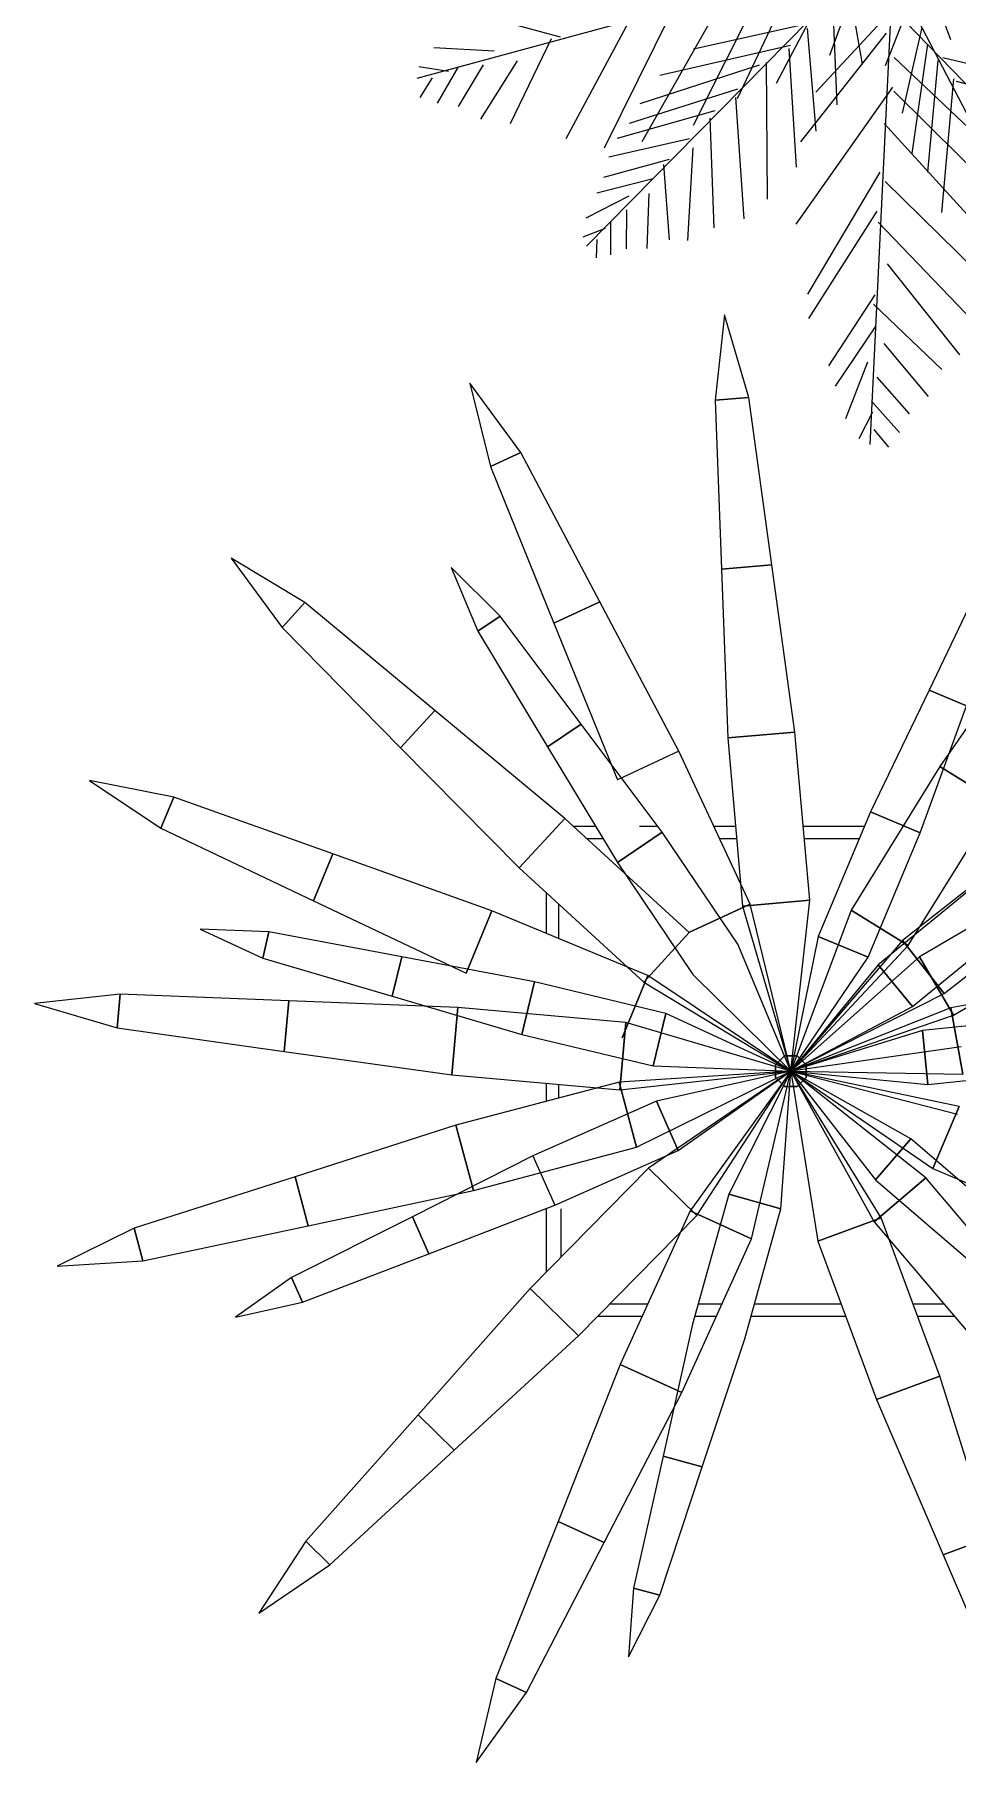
# Model space of a CAD drawing. Header units: inches. Extents: x -98933 to 1585249, y -3352739 to 192771.
# Drawn here: x 42604.75 to 42626.47, y 49975.35 to 50016.01 of the extents above; entities that cross this region are included whole.
import ezdxf

# ---------------------------------------------------------------- set-up
doc = ezdxf.new("R2010")
doc.units = ezdxf.units.IN
doc.header["$MEASUREMENT"] = 0
doc.layers.get('0').update_dxf_attribs({"lineweight": 0})
doc.layers.add('IFF-PLANTS', color=3, linetype='Continuous', lineweight=0)
doc.layers.add('PEJZAJ', color=7, linetype='Continuous')

# ---------------------------------------------------------------- blocks, each defined once
blk = doc.blocks.new('BITKI4')
at = {"color": 3}
for p, q in [((-0.0424, 0.4646), (-0.0482, 0.4122)), ((-0.0424, 0.4646), (-0.0482, 0.4122)), ((-0.0276, 0.414), (-0.0424, 0.4646)), ((-0.0276, 0.414), (-0.0424, 0.4646)), ((-0.0424, 0.4646), (-0.0424, 0.4646)), ((-0.0424, 0.4646), (-0.0424, 0.4646)), ((-0.1673, 0.3803), (-0.1985, 0.4228)), ((-0.1985, 0.4228), (-0.186, 0.3716)), ((-0.1985, 0.4228), (-0.1985, 0.4228)), ((-0.0276, 0.414), (-0.0482, 0.4122)), ((-0.0482, 0.4122), (-0.0276, 0.414)), ((-0.0482, 0.4122), (-0.0276, 0.414)), ((-0.0276, 0.414), (-0.0482, 0.4122)), ((-0.0134, 0.3114), (-0.0276, 0.414)), ((-0.0134, 0.3114), (-0.0276, 0.414)), ((-0.0482, 0.4122), (-0.0443, 0.3087)), ((-0.0482, 0.4122), (-0.0443, 0.3087)), ((-0.186, 0.3716), (-0.1673, 0.3803)), ((-0.1673, 0.3803), (-0.186, 0.3716)), ((-0.186, 0.3716), (-0.147, 0.2757)), ((-0.1189, 0.2888), (-0.1673, 0.3803)), ((-0.2998, 0.2882), (-0.3449, 0.3155)), ((-0.3449, 0.3155), (-0.3449, 0.3155)), ((-0.3449, 0.3155), (-0.3137, 0.273)), ((-0.2998, 0.2882), (-0.3449, 0.3155)), ((-0.3449, 0.3155), (-0.3449, 0.3155)), ((-0.3449, 0.3155), (-0.3137, 0.273)), ((-0.18, 0.28), (-0.21, 0.3097)), ((-0.21, 0.3097), (-0.21, 0.3097)), ((-0.21, 0.3097), (-0.1937, 0.2708)), ((-0.0443, 0.3087), (-0.0134, 0.3114)), ((-0.0443, 0.3087), (-0.0134, 0.3114)), ((-0.0134, 0.3114), (-0.0443, 0.3087)), ((-0.0134, 0.3114), (-0.0443, 0.3087)), ((-0.0443, 0.3087), (-0.0405, 0.2053)), ((-0.0443, 0.3087), (-0.0405, 0.2053)), ((0.0007, 0.2089), (-0.0134, 0.3114)), ((0.0007, 0.2089), (-0.0134, 0.3114)), ((0.1188, 0.3093), (0.0829, 0.2346)), ((-0.2998, 0.2882), (-0.3137, 0.273)), ((-0.3137, 0.273), (-0.2998, 0.2882)), ((-0.2998, 0.2882), (-0.3137, 0.273)), ((-0.3137, 0.273), (-0.2998, 0.2882)), ((-0.22, 0.2221), (-0.2998, 0.2882)), ((-0.22, 0.2221), (-0.2998, 0.2882)), ((-0.1189, 0.2888), (-0.147, 0.2757)), ((-0.147, 0.2757), (-0.1189, 0.2888)), ((-0.0705, 0.1972), (-0.1189, 0.2888)), ((-0.1937, 0.2708), (-0.18, 0.28)), ((-0.18, 0.28), (-0.1937, 0.2708)), ((-0.1303, 0.2137), (-0.18, 0.28)), ((-0.147, 0.2757), (-0.108, 0.1797)), ((-0.3137, 0.273), (-0.241, 0.1993)), ((-0.3137, 0.273), (-0.241, 0.1993)), ((-0.1937, 0.2708), (-0.1509, 0.1999)), ((0.1484, 0.2729), (0.0896, 0.1877)), ((0.0829, 0.2346), (0.047, 0.16)), ((0.0829, 0.2346), (0.1058, 0.225)), ((0.1058, 0.225), (0.0829, 0.2346)), ((0.0775, 0.1471), (0.1058, 0.225)), ((-0.241, 0.1993), (-0.22, 0.2221)), ((-0.241, 0.1993), (-0.22, 0.2221)), ((-0.22, 0.2221), (-0.241, 0.1993)), ((-0.22, 0.2221), (-0.241, 0.1993)), ((-0.1403, 0.156), (-0.22, 0.2221)), ((-0.1403, 0.156), (-0.22, 0.2221)), ((-0.1509, 0.1999), (-0.1303, 0.2137)), ((-0.1303, 0.2137), (-0.1509, 0.1999)), ((-0.0806, 0.1475), (-0.1303, 0.2137)), ((0.0007, 0.2089), (-0.0405, 0.2053)), ((-0.0405, 0.2053), (0.0007, 0.2089)), ((0.0007, 0.2089), (-0.0405, 0.2053)), ((-0.0405, 0.2053), (0.0007, 0.2089)), ((-0.0405, 0.2053), (-0.0315, 0.1022)), ((-0.0405, 0.2053), (-0.0315, 0.1022)), ((0.0098, 0.1058), (0.0007, 0.2089)), ((0.0098, 0.1058), (0.0007, 0.2089)), ((-0.241, 0.1993), (-0.1683, 0.1256)), ((-0.241, 0.1993), (-0.1683, 0.1256)), ((-0.1509, 0.1999), (-0.1081, 0.129)), ((-0.0705, 0.1972), (-0.108, 0.1797)), ((-0.0268, 0.1035), (-0.0705, 0.1972)), ((0.0896, 0.1877), (0.0351, 0.0998)), ((0.1247, 0.1659), (0.0896, 0.1877)), ((0.0896, 0.1877), (0.1247, 0.1659)), ((-0.38, 0.169), (-0.4318, 0.1793)), ((-0.4318, 0.1793), (-0.3879, 0.1499)), ((-0.4318, 0.1793), (-0.4318, 0.1793)), ((-0.3879, 0.1499), (-0.38, 0.169)), ((-0.38, 0.169), (-0.3879, 0.1499)), ((-0.2825, 0.1342), (-0.38, 0.169)), ((0.047, 0.16), (0.015, 0.0837)), ((0.0775, 0.1471), (0.047, 0.16)), ((0.047, 0.16), (0.0775, 0.1471)), ((0.0702, 0.078), (0.1247, 0.1659)), ((-0.3879, 0.1499), (-0.2944, 0.1055)), ((-0.1403, 0.156), (-0.1683, 0.1256)), ((-0.1683, 0.1256), (-0.1403, 0.156)), ((-0.1403, 0.156), (-0.1683, 0.1256)), ((-0.1683, 0.1256), (-0.1403, 0.156)), ((-0.0641, 0.0861), (-0.1403, 0.156)), ((-0.1037, 0.1225), (-0.1403, 0.156)), ((-0.0833, 0.151), (-0.0946, 0.151)), ((-0.0833, 0.151), (-0.0946, 0.151)), ((-0.0833, 0.151), (-0.0946, 0.151)), ((-0.0806, 0.1475), (-0.1081, 0.129)), ((-0.1081, 0.129), (-0.0806, 0.1475)), ((-0.0344, 0.0789), (-0.0806, 0.1475)), ((0.0455, 0.0709), (0.0775, 0.1471)), ((0.1479, 0.1452), (0.0666, 0.0812)), ((0.1479, 0.1452), (0.0666, 0.0812)), ((-0.2825, 0.1342), (-0.2944, 0.1055)), ((-0.2944, 0.1055), (-0.2825, 0.1342)), ((-0.185, 0.0993), (-0.2825, 0.1342)), ((-0.1081, 0.129), (-0.0618, 0.0604)), ((-0.1683, 0.1256), (-0.092, 0.0557)), ((-0.1683, 0.1256), (-0.092, 0.0557)), ((0.1157, 0.1186), (0.0517, 0.0662)), ((0.1663, 0.1233), (0.077, 0.0711)), ((0.0922, 0.0487), (0.1735, 0.1127)), ((0.0922, 0.0487), (0.1735, 0.1127)), ((-0.2944, 0.1055), (-0.2008, 0.0611)), ((-0.185, 0.0993), (-0.2008, 0.0611)), ((-0.2008, 0.0611), (-0.185, 0.0993)), ((-0.0894, 0.0597), (-0.185, 0.0993)), ((-0.0643, 0.086), (-0.0268, 0.1035)), ((-0.0268, 0.1035), (-0.0643, 0.086)), ((0.0098, 0.1058), (-0.0315, 0.1022)), ((0.0098, 0.1058), (-0.0315, 0.1022)), ((-0.0315, 0.1022), (0.0098, 0.1058)), ((-0.0315, 0.1022), (0.0098, 0.1058)), ((-0.0315, 0.1022), (-0.0018, 0.001)), ((-0.0315, 0.1022), (-0.0018, 0.001)), ((-0.0018, 0.001), (-0.0268, 0.1035)), ((-0.0018, 0.001), (0.0098, 0.1058)), ((-0.0018, 0.001), (0.0098, 0.1058)), ((0.0351, 0.0998), (-0.0018, 0.001)), ((0.0351, 0.0998), (0.0702, 0.078)), ((0.0702, 0.078), (0.0351, 0.0998)), ((-0.3217, 0.0865), (-0.3638, 0.0881)), ((-0.3638, 0.0881), (-0.3638, 0.0881)), ((-0.3638, 0.0881), (-0.3255, 0.0704)), ((-0.3255, 0.0704), (-0.3217, 0.0865)), ((-0.3217, 0.0865), (-0.3255, 0.0704)), ((-0.2403, 0.0711), (-0.3217, 0.0865)), ((-0.0641, 0.0861), (-0.092, 0.0557)), ((-0.0641, 0.0861), (-0.092, 0.0557)), ((-0.092, 0.0557), (-0.0641, 0.0861)), ((-0.092, 0.0557), (-0.0641, 0.0861)), ((0.0727, 0.0406), (0.1367, 0.093)), ((0.0979, 0.0354), (0.1872, 0.0876)), ((-0.0018, 0.001), (-0.0344, 0.0789)), ((0.015, 0.0837), (-0.0018, 0.001)), ((0.0666, 0.0812), (-0.0018, 0.001)), ((0.0666, 0.0812), (-0.0018, 0.001)), ((-0.0018, 0.001), (0.0702, 0.078)), ((0.0455, 0.0709), (0.015, 0.0837)), ((0.015, 0.0837), (0.0455, 0.0709)), ((0.0922, 0.0487), (0.0666, 0.0812)), ((0.0922, 0.0487), (0.0666, 0.0812)), ((0.0666, 0.0812), (0.0922, 0.0487)), ((0.0666, 0.0812), (0.0922, 0.0487)), ((-0.3255, 0.0704), (-0.2461, 0.047)), ((-0.2461, 0.047), (-0.2403, 0.0711)), ((-0.2403, 0.0711), (-0.2461, 0.047)), ((-0.1589, 0.0558), (-0.2403, 0.0711)), ((0.077, 0.0711), (-0.0018, 0.001)), ((-0.0018, 0.001), (0.0455, 0.0709)), ((0.0517, 0.0662), (-0.0018, 0.001)), ((0.0727, 0.0406), (0.0517, 0.0662)), ((0.0517, 0.0662), (0.0727, 0.0406)), ((0.077, 0.0711), (0.0979, 0.0354)), ((0.0979, 0.0354), (0.077, 0.0711)), ((-0.1589, 0.0558), (-0.1666, 0.0236)), ((-0.1666, 0.0236), (-0.1589, 0.0558)), ((-0.0784, 0.0364), (-0.1589, 0.0558)), ((-0.1053, 0.0215), (-0.0894, 0.0597)), ((-0.0894, 0.0597), (-0.1053, 0.0215)), ((-0.092, 0.0557), (-0.0018, 0.001)), ((-0.092, 0.0557), (-0.0018, 0.001)), ((-0.0018, 0.001), (-0.0894, 0.0597)), ((-0.0618, 0.0604), (-0.0018, 0.001)), ((0.198, 0.0584), (0.0962, 0.0399)), ((0.198, 0.0584), (0.0962, 0.0399)), ((-0.413, 0.0482), (-0.4654, 0.0425)), ((-0.413, 0.0482), (-0.4654, 0.0425)), ((-0.4654, 0.0425), (-0.4654, 0.0425)), ((-0.4654, 0.0425), (-0.4148, 0.0276)), ((-0.4654, 0.0425), (-0.4654, 0.0425)), ((-0.4654, 0.0425), (-0.4148, 0.0276)), ((-0.413, 0.0482), (-0.4148, 0.0276)), ((-0.4148, 0.0276), (-0.413, 0.0482)), ((-0.413, 0.0482), (-0.4148, 0.0276)), ((-0.4148, 0.0276), (-0.413, 0.0482)), ((-0.3095, 0.0441), (-0.413, 0.0482)), ((-0.3095, 0.0441), (-0.413, 0.0482)), ((-0.3123, 0.0132), (-0.3095, 0.0441)), ((-0.3123, 0.0132), (-0.3095, 0.0441)), ((-0.3095, 0.0441), (-0.3123, 0.0132)), ((-0.3095, 0.0441), (-0.3123, 0.0132)), ((-0.206, 0.0401), (-0.3095, 0.0441)), ((-0.206, 0.0401), (-0.3095, 0.0441)), ((-0.2461, 0.047), (-0.1666, 0.0236)), ((-0.0018, 0.001), (0.0922, 0.0487)), ((-0.0018, 0.001), (0.0922, 0.0487)), ((-0.2097, -0.0011), (-0.206, 0.0401)), ((-0.206, 0.0401), (-0.2097, -0.0011)), ((-0.2097, -0.0011), (-0.206, 0.0401)), ((-0.206, 0.0401), (-0.2097, -0.0011)), ((-0.103, 0.0308), (-0.206, 0.0401)), ((-0.0784, 0.0364), (-0.0861, 0.0043)), ((-0.0861, 0.0043), (-0.0784, 0.0364)), ((-0.0018, 0.001), (-0.0784, 0.0364)), ((-0.0018, 0.001), (0.0727, 0.0406)), ((0.0962, 0.0399), (-0.0018, 0.001)), ((0.0962, 0.0399), (-0.0018, 0.001)), ((-0.0018, 0.001), (0.0979, 0.0354)), ((0.1611, 0.0344), (0.0788, 0.0259)), ((0.1036, -0.0008), (0.0962, 0.0399)), ((0.1036, -0.0008), (0.0962, 0.0399)), ((0.0962, 0.0399), (0.1036, -0.0008)), ((0.0962, 0.0399), (0.1036, -0.0008)), ((-0.4148, 0.0276), (-0.3123, 0.0132)), ((-0.4148, 0.0276), (-0.3123, 0.0132)), ((-0.1666, 0.0236), (-0.0861, 0.0043)), ((-0.103, 0.0308), (-0.1067, -0.0104)), ((-0.103, 0.0308), (-0.1067, -0.0104)), ((-0.1067, -0.0104), (-0.103, 0.0308)), ((-0.1067, -0.0104), (-0.103, 0.0308)), ((-0.0018, 0.001), (-0.103, 0.0308)), ((0.0788, 0.0259), (-0.0018, 0.001)), ((0.0822, -0.007), (0.0788, 0.0259)), ((0.0788, 0.0259), (0.0822, -0.007)), ((-0.3123, 0.0132), (-0.2097, -0.0011)), ((-0.3123, 0.0132), (-0.2097, -0.0011)), ((0.1026, 0.016), (-0.0018, 0.001)), ((-0.0018, 0.001), (-0.1071, -0.0056)), ((-0.1067, -0.0104), (-0.0018, 0.001)), ((-0.1067, -0.0104), (-0.0018, 0.001)), ((-0.0965, -0.0455), (-0.0018, 0.001)), ((-0.0018, 0.001), (-0.0891, -0.0583)), ((-0.0018, 0.001), (-0.0891, -0.0583)), ((-0.0861, 0.0043), (-0.0018, 0.001)), ((-0.0018, 0.001), (-0.0842, -0.0173)), ((-0.0708, -0.0476), (-0.0018, 0.001)), ((-0.0018, 0.001), (-0.0635, -0.0846)), ((-0.0595, -0.0873), (-0.0018, 0.001)), ((-0.0595, -0.0873), (-0.0018, 0.001)), ((-0.0018, 0.001), (-0.0399, -0.0743)), ((-0.0259, -0.1017), (-0.0018, 0.001)), ((-0.0112, 0.0049), (-0.0057, 0.0104)), ((-0.0057, 0.0104), (-0.0112, 0.0049)), ((-0.0057, 0.0104), (-0.0112, 0.0049)), ((-0.0112, 0.0049), (-0.0057, 0.0104)), ((-0.0112, 0.0049), (-0.0112, 0.0049)), ((-0.0112, -0.0029), (-0.0112, 0.0049)), ((-0.0112, 0.0049), (-0.0112, 0.0049)), ((-0.0112, 0.0049), (-0.0112, -0.0029)), ((-0.0112, 0.0049), (-0.0112, -0.0029)), ((-0.0112, 0.0049), (-0.0112, 0.0049)), ((-0.0112, -0.0029), (-0.0112, 0.0049)), ((-0.0112, 0.0049), (-0.0112, 0.0049)), ((-0.008, -0.0832), (-0.0018, 0.001)), ((-0.0057, 0.0104), (0.002, 0.0104)), ((0.002, 0.0104), (-0.0057, 0.0104)), ((-0.0057, 0.0104), (-0.0057, 0.0104)), ((-0.0057, 0.0104), (-0.0057, 0.0104)), ((-0.0057, 0.0104), (-0.0057, 0.0104)), ((-0.0057, 0.0104), (-0.0057, 0.0104)), ((0.002, 0.0104), (-0.0057, 0.0104)), ((-0.0057, 0.0104), (0.002, 0.0104)), ((0.1014, -0.0206), (-0.0018, 0.001)), ((-0.0018, 0.001), (0.1036, -0.0008)), ((-0.0018, 0.001), (0.1003, -0.0253)), ((0.1014, -0.0206), (-0.0018, 0.001)), ((-0.0018, 0.001), (0.1036, -0.0008)), ((-0.0018, 0.001), (-0.0018, 0.001)), ((-0.0018, 0.001), (-0.0018, 0.001)), ((-0.0018, 0.001), (-0.0018, 0.001)), ((-0.0018, 0.001), (-0.0018, 0.001)), ((-0.0018, 0.001), (0.0147, -0.1032)), ((0.0535, -0.0888), (-0.0018, 0.001)), ((-0.0018, 0.001), (-0.0018, 0.001)), ((-0.0018, 0.001), (0.0852, -0.0586)), ((-0.0018, 0.001), (-0.0018, 0.001)), ((-0.0018, 0.001), (-0.0018, 0.001)), ((-0.0018, 0.001), (-0.0018, 0.001)), ((-0.0018, 0.001), (-0.0018, 0.001)), ((-0.0018, 0.001), (-0.0018, 0.001)), ((-0.0018, 0.001), (-0.0018, 0.001)), ((-0.0018, 0.001), (-0.0018, 0.001)), ((-0.0018, 0.001), (0.0493, -0.0912)), ((0.0809, -0.0644), (-0.0018, 0.001)), ((-0.0018, 0.001), (-0.0018, 0.001)), ((-0.0018, 0.001), (-0.0018, 0.001)), ((-0.0018, 0.001), (-0.0018, 0.001)), ((-0.0018, 0.001), (-0.0018, 0.001)), ((-0.0018, 0.001), (-0.0018, 0.001)), ((-0.0018, 0.001), (-0.0018, 0.001)), ((-0.0018, 0.001), (-0.0018, 0.001)), ((-0.0018, 0.001), (-0.0018, 0.001)), ((-0.0018, 0.001), (0.0147, -0.1032)), ((0.0535, -0.0888), (-0.0018, 0.001)), ((-0.0018, 0.001), (-0.0018, 0.001)), ((-0.0018, 0.001), (0.0852, -0.0586)), ((-0.0018, 0.001), (-0.0018, 0.001)), ((-0.0018, 0.001), (-0.0018, 0.001)), ((-0.0018, 0.001), (-0.0018, 0.001)), ((-0.0018, 0.001), (-0.0018, 0.001)), ((-0.0018, 0.001), (-0.0018, 0.001)), ((-0.0018, 0.001), (-0.0018, 0.001)), ((-0.0018, 0.001), (0.0501, -0.0655)), ((0.0717, -0.0404), (-0.0018, 0.001)), ((-0.0018, 0.001), (-0.0018, 0.001)), ((-0.0018, 0.001), (0.0822, -0.007)), ((-0.0018, 0.001), (-0.0018, 0.001)), ((-0.0018, 0.001), (-0.0018, 0.001)), ((-0.0018, 0.001), (-0.0018, 0.001)), ((-0.0018, 0.001), (-0.0018, 0.001)), ((0.002, 0.0104), (0.002, 0.0104)), ((0.002, 0.0104), (0.0075, 0.0049)), ((0.0075, 0.0049), (0.002, 0.0104)), ((0.002, 0.0104), (0.002, 0.0104)), ((0.002, 0.0104), (0.002, 0.0104)), ((0.0075, 0.0049), (0.002, 0.0104)), ((0.002, 0.0104), (0.0075, 0.0049)), ((0.002, 0.0104), (0.002, 0.0104)), ((0.0075, 0.0049), (0.0075, -0.0029)), ((0.0075, -0.0029), (0.0075, 0.0049)), ((0.0075, 0.0049), (0.0075, 0.0049)), ((0.0075, 0.0049), (0.0075, 0.0049)), ((0.0075, 0.0049), (0.0075, 0.0049)), ((0.0075, 0.0049), (0.0075, 0.0049)), ((0.0075, -0.0029), (0.0075, 0.0049)), ((0.0075, 0.0049), (0.0075, -0.0029)), ((0.0822, -0.007), (0.1645, 0.0015)), ((-0.2097, -0.0011), (-0.1067, -0.0104)), ((-0.2097, -0.0011), (-0.1067, -0.0104)), ((-0.1071, -0.0056), (-0.2071, -0.0321)), ((-0.0965, -0.0455), (-0.1071, -0.0056)), ((-0.1071, -0.0056), (-0.0965, -0.0455)), ((-0.0112, -0.0029), (-0.0112, -0.0029)), ((-0.0057, -0.0084), (-0.0112, -0.0029)), ((-0.0112, -0.0029), (-0.0112, -0.0029)), ((-0.0112, -0.0029), (-0.0057, -0.0084)), ((-0.0112, -0.0029), (-0.0057, -0.0084)), ((-0.0057, -0.0084), (-0.0112, -0.0029)), ((-0.0112, -0.0029), (-0.0112, -0.0029)), ((-0.0112, -0.0029), (-0.0112, -0.0029)), ((-0.0057, -0.0084), (-0.0057, -0.0084)), ((0.002, -0.0084), (-0.0057, -0.0084)), ((-0.0057, -0.0084), (-0.0057, -0.0084)), ((-0.0057, -0.0084), (0.002, -0.0084)), ((-0.0057, -0.0084), (0.002, -0.0084)), ((-0.0057, -0.0084), (-0.0057, -0.0084)), ((0.002, -0.0084), (-0.0057, -0.0084)), ((-0.0057, -0.0084), (-0.0057, -0.0084)), ((0.0075, -0.0029), (0.002, -0.0084)), ((0.002, -0.0084), (0.0075, -0.0029)), ((0.002, -0.0084), (0.0075, -0.0029)), ((0.0075, -0.0029), (0.002, -0.0084)), ((0.002, -0.0084), (0.002, -0.0084)), ((0.002, -0.0084), (0.002, -0.0084)), ((0.002, -0.0084), (0.002, -0.0084)), ((0.002, -0.0084), (0.002, -0.0084)), ((0.0075, -0.0029), (0.0075, -0.0029)), ((0.0075, -0.0029), (0.0075, -0.0029)), ((0.0075, -0.0029), (0.0075, -0.0029)), ((0.0075, -0.0029), (0.0075, -0.0029)), ((-0.0842, -0.0173), (-0.1599, -0.0508)), ((-0.0842, -0.0173), (-0.0708, -0.0476)), ((-0.0708, -0.0476), (-0.0842, -0.0173)), ((0.0852, -0.0586), (0.1014, -0.0206)), ((0.0852, -0.0586), (0.1014, -0.0206)), ((0.1014, -0.0206), (0.0852, -0.0586)), ((0.1014, -0.0206), (0.0852, -0.0586)), ((-0.2071, -0.0321), (-0.3057, -0.0637)), ((-0.2071, -0.0321), (-0.1964, -0.0721)), ((-0.1964, -0.0721), (-0.2071, -0.0321)), ((0.0501, -0.0655), (0.0717, -0.0404)), ((0.0717, -0.0404), (0.0501, -0.0655)), ((0.1345, -0.0943), (0.0717, -0.0404)), ((-0.1599, -0.0508), (-0.2338, -0.0881)), ((-0.1964, -0.0721), (-0.0965, -0.0455)), ((-0.1599, -0.0508), (-0.1465, -0.0811)), ((-0.1465, -0.0811), (-0.0708, -0.0476)), ((-0.0891, -0.0583), (-0.1615, -0.1321)), ((-0.0891, -0.0583), (-0.1615, -0.1321)), ((-0.0891, -0.0583), (-0.0595, -0.0873)), ((-0.0891, -0.0583), (-0.0595, -0.0873)), ((-0.0595, -0.0873), (-0.0891, -0.0583)), ((-0.0595, -0.0873), (-0.0891, -0.0583)), ((0.0852, -0.0586), (0.1803, -0.0992)), ((0.0852, -0.0586), (0.1803, -0.0992)), ((-0.3057, -0.0637), (-0.4043, -0.0952)), ((-0.3057, -0.0637), (-0.2977, -0.0937)), ((-0.2977, -0.0937), (-0.3057, -0.0637)), ((-0.2977, -0.0937), (-0.1964, -0.0721)), ((0.0809, -0.0644), (0.0493, -0.0912)), ((0.0493, -0.0912), (0.0809, -0.0644)), ((0.0501, -0.0655), (0.1129, -0.1194)), ((0.1478, -0.1433), (0.0809, -0.0644)), ((-0.2238, -0.1108), (-0.1465, -0.0811)), ((-0.0635, -0.0846), (-0.1064, -0.1787)), ((-0.0259, -0.1017), (-0.0635, -0.0846)), ((-0.0635, -0.0846), (-0.0259, -0.1017)), ((-0.0399, -0.0743), (-0.062, -0.154)), ((-0.0399, -0.0743), (-0.008, -0.0832)), ((-0.008, -0.0832), (-0.0399, -0.0743)), ((-0.0301, -0.1629), (-0.008, -0.0832)), ((-0.4043, -0.0952), (-0.4516, -0.1185)), ((-0.399, -0.1152), (-0.4043, -0.0952)), ((-0.4043, -0.0952), (-0.399, -0.1152)), ((-0.399, -0.1152), (-0.2977, -0.0937)), ((-0.2338, -0.0881), (-0.3078, -0.1254)), ((-0.2238, -0.1108), (-0.2338, -0.0881)), ((-0.2338, -0.0881), (-0.2238, -0.1108)), ((-0.132, -0.1611), (-0.0595, -0.0873)), ((-0.132, -0.1611), (-0.0595, -0.0873)), ((0.0147, -0.1032), (0.0535, -0.0888)), ((0.0147, -0.1032), (0.0535, -0.0888)), ((0.0535, -0.0888), (0.0147, -0.1032)), ((0.0535, -0.0888), (0.0147, -0.1032)), ((0.0493, -0.0912), (0.1163, -0.1701)), ((0.0895, -0.1858), (0.0535, -0.0888)), ((0.0895, -0.1858), (0.0535, -0.0888)), ((-0.0687, -0.1958), (-0.0259, -0.1017)), ((0.0147, -0.1032), (0.0507, -0.2001)), ((0.0147, -0.1032), (0.0507, -0.2001)), ((-0.4516, -0.1185), (-0.399, -0.1152)), ((-0.3011, -0.1405), (-0.2238, -0.1108)), ((-0.4516, -0.1185), (-0.4516, -0.1185)), ((-0.3078, -0.1254), (-0.3423, -0.1497)), ((-0.3011, -0.1405), (-0.3078, -0.1254)), ((-0.3078, -0.1254), (-0.3011, -0.1405)), ((-0.1615, -0.1321), (-0.2303, -0.2095)), ((-0.1615, -0.1321), (-0.2303, -0.2095)), ((-0.1615, -0.1321), (-0.132, -0.1611)), ((-0.132, -0.1611), (-0.1615, -0.1321)), ((-0.1615, -0.1321), (-0.132, -0.1611)), ((-0.132, -0.1611), (-0.1615, -0.1321)), ((-0.3423, -0.1497), (-0.3011, -0.1405)), ((-0.3423, -0.1497), (-0.3423, -0.1497)), ((-0.1518, -0.149), (-0.1518, -0.149)), ((-0.1518, -0.149), (-0.1518, -0.149)), ((-0.1518, -0.149), (-0.1518, -0.149)), ((-0.1518, -0.149), (-0.1518, -0.149)), ((-0.062, -0.154), (-0.0801, -0.2349)), ((-0.2082, -0.2312), (-0.132, -0.1611)), ((-0.2082, -0.2312), (-0.132, -0.1611)), ((-0.0562, -0.2415), (-0.0301, -0.1629)), ((-0.1064, -0.1787), (-0.1445, -0.2749)), ((-0.1064, -0.1787), (-0.0687, -0.1958)), ((-0.0687, -0.1958), (-0.1064, -0.1787)), ((0.0507, -0.2001), (0.0895, -0.1858)), ((0.0895, -0.1858), (0.0507, -0.2001)), ((0.0507, -0.2001), (0.0895, -0.1858)), ((0.0895, -0.1858), (0.0507, -0.2001)), ((0.1205, -0.2845), (0.0895, -0.1858)), ((0.1205, -0.2845), (0.0895, -0.1858)), ((-0.1163, -0.2878), (-0.0687, -0.1958)), ((0.0507, -0.2001), (0.0915, -0.2953)), ((0.0507, -0.2001), (0.0915, -0.2953)), ((-0.2303, -0.2095), (-0.2991, -0.2869)), ((-0.2303, -0.2095), (-0.2991, -0.2869)), ((-0.2082, -0.2312), (-0.2303, -0.2095)), ((-0.2082, -0.2312), (-0.2303, -0.2095)), ((-0.2303, -0.2095), (-0.2082, -0.2312)), ((-0.2303, -0.2095), (-0.2082, -0.2312)), ((-0.2843, -0.3014), (-0.2082, -0.2312)), ((-0.2843, -0.3014), (-0.2082, -0.2312)), ((-0.0801, -0.2349), (-0.0982, -0.3157)), ((-0.0822, -0.3201), (-0.0562, -0.2415)), ((-0.0562, -0.2415), (-0.0801, -0.2349)), ((-0.0801, -0.2349), (-0.0562, -0.2415)), ((-0.1445, -0.2749), (-0.1827, -0.3712)), ((-0.1445, -0.2749), (-0.1163, -0.2878)), ((-0.1163, -0.2878), (-0.1445, -0.2749)), ((0.1205, -0.2845), (0.0915, -0.2953)), ((0.1205, -0.2845), (0.0915, -0.2953)), ((0.0915, -0.2953), (0.1205, -0.2845)), ((0.0915, -0.2953), (0.1205, -0.2845)), ((-0.2991, -0.2869), (-0.3279, -0.3311)), ((-0.2991, -0.2869), (-0.3279, -0.3311)), ((-0.2991, -0.2869), (-0.2843, -0.3014)), ((-0.2843, -0.3014), (-0.2991, -0.2869)), ((-0.2991, -0.2869), (-0.2843, -0.3014)), ((-0.2843, -0.3014), (-0.2991, -0.2869)), ((-0.1639, -0.3798), (-0.1163, -0.2878)), ((0.0915, -0.2953), (0.1323, -0.3905)), ((0.0915, -0.2953), (0.1323, -0.3905)), ((-0.3279, -0.3311), (-0.2843, -0.3014)), ((-0.3279, -0.3311), (-0.2843, -0.3014)), ((-0.0982, -0.3157), (-0.1013, -0.3578)), ((-0.0822, -0.3201), (-0.0982, -0.3157)), ((-0.0982, -0.3157), (-0.0822, -0.3201)), ((-0.1013, -0.3578), (-0.0822, -0.3201)), ((-0.3279, -0.3311), (-0.3279, -0.3311)), ((-0.3279, -0.3311), (-0.3279, -0.3311)), ((-0.1013, -0.3578), (-0.1013, -0.3578)), ((-0.1827, -0.3712), (-0.1947, -0.4226)), ((-0.1947, -0.4226), (-0.1639, -0.3798)), ((-0.1639, -0.3798), (-0.1827, -0.3712)), ((-0.1827, -0.3712), (-0.1639, -0.3798))]:
    blk.add_line(p, q, dxfattribs=at)
at = {"color": 1}
for p, q in [((-0.1214, 0.151), (-0.1348, 0.151)), ((-0.1214, 0.151), (-0.1348, 0.151)), ((-0.1214, 0.151), (-0.1348, 0.151)), ((-0.1214, 0.151), (-0.1348, 0.151)), ((-0.1214, 0.151), (-0.1348, 0.151)), ((-0.1214, 0.151), (-0.1348, 0.151)), ((-0.0357, 0.151), (-0.049, 0.151)), ((-0.0357, 0.151), (-0.049, 0.151)), ((-0.0357, 0.151), (-0.049, 0.151)), ((-0.0357, 0.151), (-0.049, 0.151)), ((-0.0357, 0.151), (-0.049, 0.151)), ((-0.0357, 0.151), (-0.049, 0.151)), ((0.0433, 0.151), (0.0058, 0.151)), ((0.0433, 0.151), (0.0058, 0.151)), ((0.0433, 0.151), (0.0058, 0.151)), ((0.0433, 0.151), (0.0058, 0.151)), ((0.0433, 0.151), (0.0058, 0.151)), ((0.0433, 0.151), (0.0058, 0.151)), ((-0.1169, 0.1435), (-0.1266, 0.1435)), ((-0.1169, 0.1435), (-0.1266, 0.1435)), ((-0.0351, 0.1435), (-0.0455, 0.1435)), ((-0.0351, 0.1435), (-0.0455, 0.1435)), ((0.0401, 0.1435), (0.0065, 0.1435)), ((0.0401, 0.1435), (0.0065, 0.1435)), ((-0.1518, 0.1105), (-0.1518, 0.0856)), ((-0.1443, 0.1036), (-0.1443, 0.0825)), ((-0.1518, -0.0063), (-0.1518, -0.0174)), ((-0.1443, -0.007), (-0.1443, -0.0155)), ((-0.1518, -0.0832), (-0.1518, -0.1222)), ((-0.1428, -0.0832), (-0.1428, -0.113)), ((-0.1128, -0.1415), (-0.0894, -0.1415)), ((-0.0585, -0.1415), (-0.044, -0.1415)), ((-0.0242, -0.1415), (0.0289, -0.1415)), ((0.073, -0.1415), (0.092, -0.1415)), ((-0.1201, -0.149), (-0.0929, -0.149)), ((-0.0606, -0.149), (-0.0474, -0.149)), ((-0.0262, -0.149), (0.0317, -0.149)), ((0.0758, -0.149), (0.0984, -0.149))]:
    blk.add_line(p, q, dxfattribs=at)
blk = doc.blocks.new('PALM')
at = {"layer": 'IFF-PLANTS', "linetype": 'ByBlock'}
for p, q in [((-132.8, -126.1), (-261.7, 280.8)), ((-493.3, 194.3), (-495.5, 219.1)), ((-473.5, 170.7), (-475.9, 216.2)), ((-450.7, 156.4), (-454.2, 209.1)), ((-419.5, 136), (-426.3, 210.3)), ((-480.8, 180), (-511.9, 190)), ((-112.7, -156.1), (-507.8, 202.5)), ((-397.6, 97.9), (-395.2, 200.2)), ((-356.1, 77.6), (-370.4, 202.5)), ((-331, 38.5), (-334.2, 187.3)), ((-294.7, 13), (-292.8, 177.3)), ((-446.4, 137.9), (-506.5, 164.3)), ((-250.9, -32.1), (-259.6, 152.7)), ((-412.1, 116.4), (-489.7, 131.3)), ((-389.2, 91.8), (-479.2, 110.7)), ((-218.8, -49.5), (-217.9, 111.7)), ((-163.3, -9.7), (-97.8, 101.4)), ((-163.5, -13.4), (-274.9, 79.8)), ((-323.7, 29.3), (-458.2, 59.3)), ((-192.8, -75.1), (-188.7, 64.4)), ((-155.6, -37.9), (-96.6, 56.9)), ((-291.5, 1.6), (-440.5, 39.8)), ((-161.3, -39.4), (-255, 38)), ((-156.4, -111), (-158.5, 30.6)), ((-156.9, -60), (-252.8, 12)), ((-216.7, -53.6), (-395.6, -22.9)), ((-148.6, -77.1), (-229, -26.4)), ((-99.7, -124.4), (-135.7, -46)), ((-344.9, -165.9), (-431.3, -66.9)), ((-294.7, -169.5), (-398.4, -63.8)), ((-266.3, -162.7), (-351.7, -66.1)), ((-416, -160.1), (-491.1, -93.2)), ((-380.2, -170), (-461.4, -83)), ((-180.2, -99.8), (-329.1, -82.3)), ((-237.2, -164.1), (-309.1, -78.7)), ((-196.3, -166.1), (-273, -82.8)), ((-142.7, -103.4), (-205.9, -75.8)), ((-451.5, -170), (-504.7, -107.8)), ((-160.5, -113.1), (-279.3, -108.8)), ((-176.1, -160), (-222.1, -94.6)), ((-484.9, -159), (-528.6, -118.3)), ((-149.9, -168.1), (-240.7, -126.4)), ((-535.6, -167.1), (-561.3, -141.3)), ((-514.4, -163.5), (-544.5, -133.9)), ((-167.9, -187.4), (-303.1, -145.6)), ((-560, -163.6), (-574.6, -150)), ((-111.5, -159.7), (-574.6, -424.7)), ((-146.2, -169.7), (-573, -166.4)), ((-544.9, -165.5), (-568.8, -176)), ((-470.1, -166.8), (-524.3, -199.2)), ((-262.9, -164), (-386, -241.1)), ((-213.3, -210.9), (-344.7, -163.9)), ((-502, -172.2), (-551.9, -188.5)), ((-443.3, -169.3), (-507.1, -205.9)), ((-411.7, -169.6), (-487.8, -217.4)), ((-370.9, -171.6), (-467.1, -225.4)), ((-336.9, -170.9), (-446.1, -227.6)), ((-301.9, -172.6), (-423.1, -234.6)), ((-245.7, -227.7), (-398.7, -177.1)), ((-237.4, -169.9), (-340, -235.1)), ((-272.1, -253), (-450.6, -204)), ((-328.5, -280.6), (-484.2, -228)), ((-364, -307.3), (-506.5, -264.3)), ((-441.1, -352.2), (-537.7, -318.4)), ((-484.1, -361.3), (-556.9, -344.8)), ((-432.7, -346.2), (-478.5, -425.9)), ((-513.1, -384.6), (-564.3, -371.7)), ((-533.8, -401.9), (-577.7, -390.2)), ((-494.2, -386.3), (-537.8, -435.3)), ((-562.3, -413.5), (-586.6, -407.9)), ((-544.8, -406), (-564, -432.4))]:
    blk.add_line(p, q, dxfattribs=at)

msp = doc.modelspace()

# ---------------------------------------------------------------- block references
at = {"layer": 'IFF-PLANTS', "color": 7, "xscale": -0.02172476840241558, "yscale": 0.02172476839041337, "zscale": 0.0217247683944911, "rotation": 225}
msp.add_blockref('PALM', (42629.098, 50017.276), dxfattribs=at)
at = {"layer": 'PEJZAJ', "color": 7, "xscale": 38.40000000002328, "yscale": 38.39999999999418, "zscale": 38.40000000000001}
msp.add_blockref('BITKI4', (42622.621, 49991.575), dxfattribs=at)

doc.saveas('drawing.dxf')
